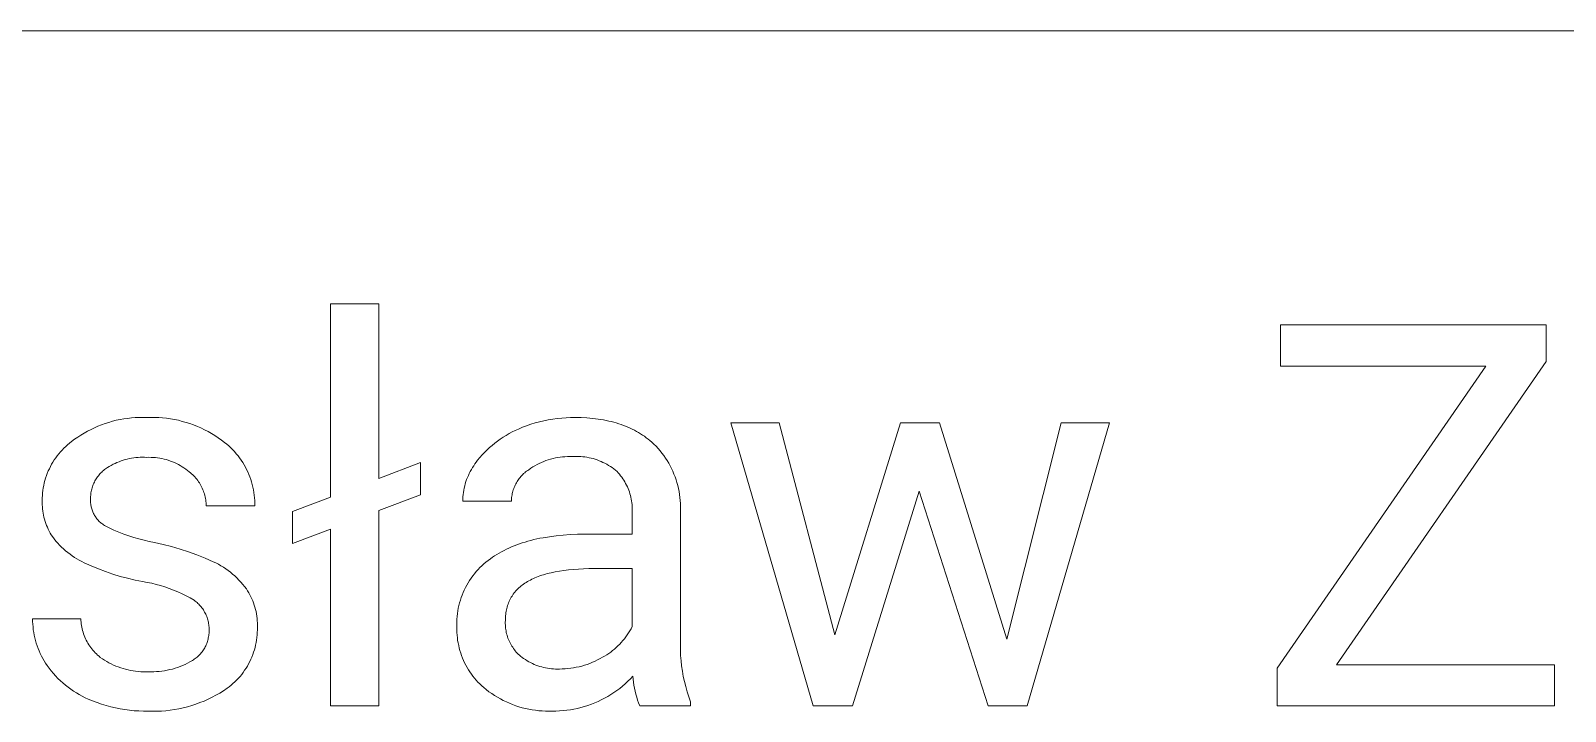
# Model space of a CAD drawing. Header units: millimetres. Extents: x 974 to 5700, y -47 to 3256.
# Drawn here: x 4555 to 4735.4, y 401.8 to 481.8 of the extents above; entities that cross this region are included whole.
import ezdxf

# ---------------------------------------------------------------- set-up
doc = ezdxf.new("R2010")
doc.units = ezdxf.units.MM
doc.header["$MEASUREMENT"] = 0
doc.layers.add('Domyślny', color=7, linetype='Continuous', true_color=0x000000)

msp = doc.modelspace()

# ---------------------------------------------------------------- linework, layer by layer
at = {"layer": 'Domyślny', "color": 18, "lineweight": 15, "true_color": 0x000000}
for p, q in [((5695.7, 481.77), (3913.94, 481.77)), ((4590.22, 426.97), (4590.22, 449.66)), ((4590.22, 449.66), (4595.93, 449.66)), ((4595.93, 449.66), (4595.93, 429.15)), ((4701.93, 442.36), (4701.93, 447.2)), ((4701.93, 447.2), (4733.13, 447.2)), ((4733.13, 447.2), (4733.13, 442.9)), ((4701.54, 406.87), (4726.06, 442.36)), ((4726.06, 442.36), (4701.93, 442.36)), ((4733.13, 442.9), (4708.51, 407.26)), ((4561.68, 434.72), (4562.08, 434.92)), ((4562.08, 434.92), (4562.49, 435.12)), ((4562.49, 435.12), (4562.9, 435.3)), ((4562.9, 435.3), (4563.32, 435.46)), ((4563.32, 435.46), (4563.75, 435.62)), ((4563.75, 435.62), (4564.18, 435.75)), ((4564.18, 435.75), (4564.61, 435.88)), ((4564.61, 435.88), (4565.05, 435.99)), ((4565.05, 435.99), (4565.49, 436.08)), ((4565.49, 436.08), (4565.93, 436.16)), ((4565.93, 436.16), (4566.38, 436.22)), ((4566.38, 436.22), (4566.83, 436.27)), ((4566.83, 436.27), (4567.28, 436.31)), ((4567.28, 436.31), (4567.73, 436.33)), ((4567.73, 436.33), (4568.18, 436.33)), ((4568.18, 436.33), (4568.63, 436.32)), ((4568.63, 436.32), (4569.1, 436.33)), ((4569.1, 436.33), (4569.57, 436.33)), ((4569.57, 436.33), (4570.04, 436.31)), ((4570.04, 436.31), (4570.5, 436.28)), ((4570.5, 436.28), (4570.97, 436.23)), ((4570.97, 436.23), (4571.43, 436.16)), ((4571.43, 436.16), (4571.89, 436.08)), ((4571.89, 436.08), (4572.35, 435.99)), ((4572.35, 435.99), (4572.8, 435.87)), ((4572.8, 435.87), (4573.25, 435.75)), ((4573.25, 435.75), (4573.7, 435.6)), ((4573.7, 435.6), (4574.14, 435.45)), ((4574.14, 435.45), (4574.58, 435.27)), ((4574.58, 435.27), (4575, 435.09)), ((4575, 435.09), (4575.43, 434.89)), ((4575.43, 434.89), (4575.84, 434.67)), ((4611.58, 434.62), (4611.95, 434.8)), ((4611.95, 434.8), (4612.32, 434.96)), ((4612.32, 434.96), (4612.8, 435.17)), ((4612.8, 435.17), (4613.29, 435.36)), ((4613.29, 435.36), (4613.79, 435.53)), ((4613.79, 435.53), (4614.3, 435.68)), ((4614.3, 435.68), (4614.81, 435.82)), ((4614.81, 435.82), (4615.32, 435.94)), ((4615.32, 435.94), (4615.84, 436.05)), ((4615.84, 436.05), (4616.36, 436.14)), ((4616.36, 436.14), (4616.88, 436.21)), ((4616.88, 436.21), (4617.41, 436.26)), ((4617.41, 436.26), (4617.93, 436.3)), ((4617.93, 436.3), (4618.46, 436.32)), ((4618.46, 436.32), (4618.99, 436.32)), ((4618.99, 436.32), (4619.7, 436.31)), ((4619.7, 436.31), (4620.38, 436.27)), ((4620.38, 436.27), (4620.72, 436.25)), ((4620.72, 436.25), (4621.05, 436.21)), ((4621.05, 436.21), (4621.38, 436.18)), ((4621.38, 436.18), (4621.7, 436.13)), ((4621.7, 436.13), (4622.02, 436.09)), ((4622.02, 436.09), (4622.33, 436.03)), ((4622.33, 436.03), (4622.64, 435.97)), ((4622.64, 435.97), (4622.95, 435.91)), ((4622.95, 435.91), (4623.24, 435.84)), ((4623.24, 435.84), (4623.54, 435.76)), ((4623.54, 435.76), (4623.83, 435.68)), ((4623.83, 435.68), (4624.11, 435.59)), ((4624.11, 435.59), (4624.39, 435.5)), ((4624.39, 435.5), (4624.66, 435.4)), ((4624.66, 435.4), (4624.93, 435.29)), ((4624.93, 435.29), (4625.2, 435.18)), ((4625.2, 435.18), (4625.46, 435.07)), ((4625.46, 435.07), (4625.71, 434.95)), ((4625.71, 434.95), (4625.96, 434.82)), ((4625.96, 434.82), (4626.21, 434.69)), ((4646.97, 402.44), (4637.31, 435.7)), ((4637.31, 435.7), (4642.97, 435.7)), ((4642.97, 435.7), (4649.52, 410.8)), ((4649.52, 410.8), (4657.26, 435.7)), ((4657.26, 435.7), (4661.84, 435.7)), ((4661.84, 435.7), (4669.75, 410.28)), ((4669.75, 410.28), (4676.14, 435.7)), ((4681.83, 435.7), (4672.14, 402.44)), ((4676.14, 435.7), (4681.83, 435.7)), ((4559.1, 432.92), (4559.33, 433.11)), ((4559.33, 433.11), (4559.55, 433.3)), ((4559.55, 433.3), (4559.79, 433.49)), ((4559.79, 433.49), (4560.15, 433.76)), ((4560.15, 433.76), (4560.52, 434.02)), ((4560.52, 434.02), (4560.9, 434.26)), ((4560.9, 434.26), (4561.28, 434.5)), ((4561.28, 434.5), (4561.68, 434.72)), ((4575.84, 434.67), (4576.25, 434.44)), ((4576.25, 434.44), (4576.65, 434.2)), ((4576.65, 434.2), (4577.04, 433.94)), ((4577.04, 433.94), (4577.42, 433.67)), ((4577.42, 433.67), (4577.79, 433.39)), ((4577.79, 433.39), (4578.04, 433.19)), ((4578.04, 433.19), (4578.28, 432.98)), ((4578.28, 432.98), (4578.51, 432.77)), ((4608.92, 432.78), (4609.22, 433.04)), ((4609.22, 433.04), (4609.54, 433.3)), ((4609.54, 433.3), (4609.86, 433.55)), ((4609.86, 433.55), (4610.19, 433.78)), ((4610.19, 433.78), (4610.53, 434.01)), ((4610.53, 434.01), (4610.87, 434.22)), ((4610.87, 434.22), (4611.22, 434.43)), ((4611.22, 434.43), (4611.58, 434.62)), ((4626.21, 434.69), (4626.45, 434.55)), ((4626.45, 434.55), (4626.68, 434.41)), ((4626.68, 434.41), (4626.91, 434.26)), ((4626.91, 434.26), (4627.14, 434.11)), ((4627.14, 434.11), (4627.36, 433.95)), ((4627.36, 433.95), (4627.57, 433.78)), ((4627.57, 433.78), (4627.79, 433.61)), ((4627.79, 433.61), (4627.99, 433.44)), ((4627.99, 433.44), (4628.25, 433.19)), ((4628.25, 433.19), (4628.5, 432.94)), ((4557.6, 431.09), (4557.76, 431.34)), ((4557.76, 431.34), (4557.93, 431.58)), ((4557.93, 431.58), (4558.11, 431.82)), ((4558.11, 431.82), (4558.29, 432.05)), ((4558.29, 432.05), (4558.48, 432.28)), ((4558.48, 432.28), (4558.68, 432.5)), ((4558.68, 432.5), (4558.89, 432.71)), ((4558.89, 432.71), (4559.1, 432.92)), ((4565.61, 431.22), (4565.37, 431.13)), ((4565.85, 431.3), (4565.61, 431.22)), ((4566.1, 431.38), (4565.85, 431.3)), ((4566.34, 431.44), (4566.1, 431.38)), ((4566.59, 431.5), (4566.34, 431.44)), ((4566.85, 431.55), (4566.59, 431.5)), ((4567.1, 431.59), (4566.85, 431.55)), ((4567.35, 431.62), (4567.1, 431.59)), ((4567.61, 431.64), (4567.35, 431.62)), ((4567.87, 431.65), (4567.61, 431.64)), ((4568.12, 431.66), (4567.87, 431.65)), ((4568.38, 431.66), (4568.12, 431.66)), ((4568.63, 431.64), (4568.38, 431.66)), ((4568.89, 431.65), (4568.63, 431.64)), ((4569.15, 431.64), (4568.89, 431.65)), ((4569.4, 431.63), (4569.15, 431.64)), ((4569.66, 431.61), (4569.4, 431.63)), ((4569.91, 431.58), (4569.66, 431.61)), ((4570.17, 431.54), (4569.91, 431.58)), ((4570.42, 431.49), (4570.17, 431.54)), ((4570.67, 431.43), (4570.42, 431.49)), ((4570.92, 431.37), (4570.67, 431.43)), ((4571.16, 431.29), (4570.92, 431.37)), ((4571.41, 431.21), (4571.16, 431.29)), ((4571.65, 431.12), (4571.41, 431.21)), ((4578.51, 432.77), (4578.74, 432.54)), ((4578.74, 432.54), (4578.95, 432.31)), ((4578.95, 432.31), (4579.16, 432.07)), ((4579.16, 432.07), (4579.36, 431.83)), ((4579.36, 431.83), (4579.55, 431.57)), ((4579.55, 431.57), (4579.74, 431.31)), ((4579.74, 431.31), (4579.91, 431.05)), ((4607.37, 431.09), (4607.53, 431.3)), ((4607.53, 431.3), (4607.79, 431.61)), ((4607.79, 431.61), (4608.06, 431.92)), ((4608.06, 431.92), (4608.33, 432.21)), ((4608.33, 432.21), (4608.62, 432.5)), ((4608.62, 432.5), (4608.92, 432.78)), ((4615.56, 431.26), (4615.3, 431.16)), ((4615.84, 431.35), (4615.56, 431.26)), ((4616.11, 431.43), (4615.84, 431.35)), ((4616.39, 431.51), (4616.11, 431.43)), ((4616.67, 431.57), (4616.39, 431.51)), ((4616.95, 431.62), (4616.67, 431.57)), ((4617.23, 431.67), (4616.95, 431.62)), ((4617.51, 431.7), (4617.23, 431.67)), ((4617.8, 431.72), (4617.51, 431.7)), ((4618.09, 431.74), (4617.8, 431.72)), ((4618.37, 431.74), (4618.09, 431.74)), ((4618.66, 431.74), (4618.37, 431.74)), ((4618.91, 431.75), (4618.66, 431.74)), ((4619.15, 431.75), (4618.91, 431.75)), ((4619.4, 431.75), (4619.15, 431.75)), ((4619.65, 431.74), (4619.4, 431.75)), ((4619.89, 431.72), (4619.65, 431.74)), ((4620.14, 431.69), (4619.89, 431.72)), ((4620.38, 431.65), (4620.14, 431.69)), ((4620.63, 431.6), (4620.38, 431.65)), ((4620.87, 431.55), (4620.63, 431.6)), ((4621.11, 431.49), (4620.87, 431.55)), ((4621.34, 431.41), (4621.11, 431.49)), ((4621.58, 431.34), (4621.34, 431.41)), ((4621.81, 431.25), (4621.58, 431.34)), ((4622.04, 431.16), (4621.81, 431.25)), ((4628.5, 432.94), (4628.74, 432.68)), ((4628.74, 432.68), (4628.97, 432.41)), ((4628.97, 432.41), (4629.2, 432.13)), ((4629.2, 432.13), (4629.41, 431.85)), ((4629.41, 431.85), (4629.61, 431.56)), ((4629.61, 431.56), (4629.8, 431.26)), ((4629.8, 431.26), (4629.99, 430.96)), ((4556.74, 429.2), (4556.84, 429.49)), ((4556.84, 429.49), (4556.94, 429.76)), ((4556.94, 429.76), (4557.06, 430.04)), ((4557.06, 430.04), (4557.18, 430.31)), ((4557.18, 430.31), (4557.31, 430.57)), ((4557.31, 430.57), (4557.45, 430.83)), ((4557.45, 430.83), (4557.6, 431.09)), ((4562.94, 429.48), (4562.85, 429.36)), ((4563.03, 429.59), (4562.94, 429.48)), ((4563.13, 429.7), (4563.03, 429.59)), ((4563.23, 429.81), (4563.13, 429.7)), ((4563.34, 429.91), (4563.23, 429.81)), ((4563.44, 430.01), (4563.34, 429.91)), ((4563.55, 430.11), (4563.44, 430.01)), ((4563.67, 430.2), (4563.55, 430.11)), ((4563.79, 430.29), (4563.67, 430.2)), ((4564, 430.43), (4563.79, 430.29)), ((4564.22, 430.57), (4564, 430.43)), ((4564.44, 430.7), (4564.22, 430.57)), ((4564.67, 430.82), (4564.44, 430.7)), ((4564.9, 430.93), (4564.67, 430.82)), ((4565.13, 431.04), (4564.9, 430.93)), ((4565.37, 431.13), (4565.13, 431.04)), ((4571.88, 431.02), (4571.65, 431.12)), ((4572.12, 430.91), (4571.88, 431.02)), ((4572.35, 430.8), (4572.12, 430.91)), ((4572.57, 430.67), (4572.35, 430.8)), ((4572.79, 430.54), (4572.57, 430.67)), ((4573.01, 430.4), (4572.79, 430.54)), ((4573.22, 430.26), (4573.01, 430.4)), ((4573.42, 430.1), (4573.22, 430.26)), ((4573.62, 429.94), (4573.42, 430.1)), ((4573.76, 429.83), (4573.62, 429.94)), ((4573.9, 429.72), (4573.76, 429.83)), ((4574.03, 429.6), (4573.9, 429.72)), ((4574.16, 429.47), (4574.03, 429.6)), ((4574.28, 429.34), (4574.16, 429.47)), ((4579.91, 431.05), (4580.07, 430.78)), ((4580.07, 430.78), (4580.23, 430.5)), ((4580.23, 430.5), (4580.37, 430.22)), ((4580.37, 430.22), (4580.51, 429.93)), ((4580.51, 429.93), (4580.64, 429.64)), ((4580.64, 429.64), (4580.75, 429.35)), ((4595.93, 429.15), (4600.8, 431.03)), ((4600.8, 431.03), (4600.8, 427.25)), ((4606.34, 429.28), (4606.44, 429.52)), ((4606.44, 429.52), (4606.55, 429.76)), ((4606.55, 429.76), (4606.67, 429.99)), ((4606.67, 429.99), (4606.79, 430.22)), ((4606.79, 430.22), (4606.93, 430.44)), ((4606.93, 430.44), (4607.07, 430.66)), ((4607.07, 430.66), (4607.21, 430.88)), ((4607.21, 430.88), (4607.37, 431.09)), ((4612.62, 429.4), (4612.52, 429.28)), ((4612.73, 429.51), (4612.62, 429.4)), ((4612.83, 429.62), (4612.73, 429.51)), ((4612.94, 429.73), (4612.83, 429.62)), ((4613.06, 429.83), (4612.94, 429.73)), ((4613.17, 429.93), (4613.06, 429.83)), ((4613.29, 430.02), (4613.17, 429.93)), ((4613.42, 430.11), (4613.29, 430.02)), ((4613.54, 430.19), (4613.42, 430.11)), ((4613.78, 430.36), (4613.54, 430.19)), ((4614.02, 430.51), (4613.78, 430.36)), ((4614.27, 430.66), (4614.02, 430.51)), ((4614.52, 430.8), (4614.27, 430.66)), ((4614.77, 430.93), (4614.52, 430.8)), ((4615.03, 431.04), (4614.77, 430.93)), ((4615.3, 431.16), (4615.03, 431.04)), ((4622.26, 431.05), (4622.04, 431.16)), ((4622.49, 430.94), (4622.26, 431.05)), ((4622.7, 430.83), (4622.49, 430.94)), ((4622.92, 430.7), (4622.7, 430.83)), ((4623.13, 430.57), (4622.92, 430.7)), ((4623.33, 430.43), (4623.13, 430.57)), ((4623.53, 430.29), (4623.33, 430.43)), ((4623.73, 430.13), (4623.53, 430.29)), ((4623.92, 429.97), (4623.73, 430.13)), ((4624.06, 429.81), (4623.92, 429.97)), ((4624.2, 429.65), (4624.06, 429.81)), ((4624.34, 429.48), (4624.2, 429.65)), ((4624.47, 429.31), (4624.34, 429.48)), ((4629.99, 430.96), (4630.16, 430.65)), ((4630.16, 430.65), (4630.32, 430.33)), ((4630.32, 430.33), (4630.47, 430.01)), ((4630.47, 430.01), (4630.61, 429.68)), ((4630.61, 429.68), (4630.74, 429.35)), ((4556.38, 427.46), (4556.42, 427.76)), ((4556.42, 427.76), (4556.46, 428.05)), ((4556.46, 428.05), (4556.52, 428.34)), ((4556.52, 428.34), (4556.58, 428.63)), ((4556.58, 428.63), (4556.66, 428.92)), ((4556.66, 428.92), (4556.74, 429.2)), ((4562.1, 427.63), (4562.07, 427.48)), ((4562.13, 427.77), (4562.1, 427.63)), ((4562.16, 427.91), (4562.13, 427.77)), ((4562.2, 428.05), (4562.16, 427.91)), ((4562.24, 428.19), (4562.2, 428.05)), ((4562.29, 428.33), (4562.24, 428.19)), ((4562.35, 428.47), (4562.29, 428.33)), ((4562.4, 428.6), (4562.35, 428.47)), ((4562.47, 428.74), (4562.4, 428.6)), ((4562.54, 428.87), (4562.47, 428.74)), ((4562.61, 429), (4562.54, 428.87)), ((4562.68, 429.12), (4562.61, 429)), ((4562.77, 429.24), (4562.68, 429.12)), ((4562.85, 429.36), (4562.77, 429.24)), ((4574.4, 429.21), (4574.28, 429.34)), ((4574.51, 429.07), (4574.4, 429.21)), ((4574.62, 428.93), (4574.51, 429.07)), ((4574.72, 428.78), (4574.62, 428.93)), ((4574.82, 428.63), (4574.72, 428.78)), ((4574.91, 428.48), (4574.82, 428.63)), ((4575, 428.33), (4574.91, 428.48)), ((4575.08, 428.17), (4575, 428.33)), ((4575.16, 428.01), (4575.08, 428.17)), ((4575.23, 427.84), (4575.16, 428.01)), ((4575.3, 427.68), (4575.23, 427.84)), ((4575.36, 427.51), (4575.3, 427.68)), ((4580.75, 429.35), (4580.86, 429.05)), ((4580.86, 429.05), (4580.95, 428.75)), ((4580.95, 428.75), (4581.04, 428.44)), ((4581.04, 428.44), (4581.11, 428.13)), ((4581.11, 428.13), (4581.18, 427.82)), ((4581.18, 427.82), (4581.23, 427.51)), ((4605.86, 427.52), (4605.9, 427.78)), ((4605.9, 427.78), (4605.95, 428.03)), ((4605.95, 428.03), (4606.01, 428.29)), ((4606.01, 428.29), (4606.08, 428.54)), ((4606.08, 428.54), (4606.16, 428.79)), ((4606.16, 428.79), (4606.24, 429.04)), ((4606.24, 429.04), (4606.34, 429.28)), ((4611.68, 427.68), (4611.64, 427.53)), ((4611.72, 427.83), (4611.68, 427.68)), ((4611.77, 427.97), (4611.72, 427.83)), ((4611.83, 428.11), (4611.77, 427.97)), ((4611.89, 428.25), (4611.83, 428.11)), ((4611.95, 428.39), (4611.89, 428.25)), ((4612.02, 428.53), (4611.95, 428.39)), ((4612.09, 428.66), (4612.02, 428.53)), ((4612.17, 428.79), (4612.09, 428.66)), ((4612.25, 428.92), (4612.17, 428.79)), ((4612.34, 429.04), (4612.25, 428.92)), ((4612.43, 429.17), (4612.34, 429.04)), ((4612.52, 429.28), (4612.43, 429.17)), ((4624.6, 429.13), (4624.47, 429.31)), ((4624.72, 428.95), (4624.6, 429.13)), ((4624.83, 428.76), (4624.72, 428.95)), ((4624.93, 428.57), (4624.83, 428.76)), ((4625.03, 428.38), (4624.93, 428.57)), ((4625.13, 428.18), (4625.03, 428.38)), ((4625.21, 427.98), (4625.13, 428.18)), ((4625.29, 427.78), (4625.21, 427.98)), ((4625.37, 427.58), (4625.29, 427.78)), ((4625.43, 427.37), (4625.37, 427.58)), ((4630.74, 429.35), (4630.86, 429.01)), ((4630.86, 429.01), (4630.96, 428.68)), ((4630.96, 428.68), (4631.06, 428.33)), ((4631.06, 428.33), (4631.14, 427.99)), ((4631.14, 427.99), (4631.21, 427.64)), ((4631.21, 427.64), (4631.27, 427.29)), ((4659.45, 427.65), (4651.58, 402.44)), ((4667.53, 402.44), (4659.45, 427.65)), ((4556.34, 426.58), (4556.35, 426.87)), ((4556.34, 426.33), (4556.34, 426.58)), ((4556.34, 426.08), (4556.34, 426.33)), ((4556.36, 425.83), (4556.34, 426.08)), ((4556.35, 426.87), (4556.36, 427.17)), ((4556.36, 427.17), (4556.38, 427.46)), ((4556.38, 425.58), (4556.36, 425.83)), ((4562.03, 427.04), (4562.02, 426.9)), ((4562.02, 426.9), (4562.02, 426.75)), ((4562.02, 426.75), (4562.02, 426.63)), ((4562.02, 426.63), (4562.02, 426.51)), ((4562.02, 426.51), (4562.02, 426.39)), ((4562.02, 426.39), (4562.03, 426.27)), ((4562.04, 427.19), (4562.03, 427.04)), ((4562.03, 426.27), (4562.04, 426.16)), ((4562.05, 427.34), (4562.04, 427.19)), ((4562.04, 426.16), (4562.06, 426.04)), ((4562.07, 427.48), (4562.05, 427.34)), ((4562.06, 426.04), (4562.08, 425.92)), ((4562.08, 425.92), (4562.11, 425.81)), ((4562.11, 425.81), (4562.13, 425.69)), ((4575.41, 427.34), (4575.36, 427.51)), ((4575.46, 427.17), (4575.41, 427.34)), ((4575.5, 426.99), (4575.46, 427.17)), ((4575.54, 426.82), (4575.5, 426.99)), ((4575.57, 426.64), (4575.54, 426.82)), ((4575.59, 426.46), (4575.57, 426.64)), ((4575.61, 426.29), (4575.59, 426.46)), ((4575.62, 426.11), (4575.61, 426.29)), ((4575.62, 425.93), (4575.62, 426.11)), ((4581.34, 425.93), (4575.62, 425.93)), ((4581.23, 427.51), (4581.27, 427.2)), ((4581.27, 427.2), (4581.31, 426.88)), ((4581.31, 426.88), (4581.33, 426.56)), ((4581.33, 426.56), (4581.34, 426.25)), ((4581.34, 426.25), (4581.34, 425.93)), ((4585.78, 425.28), (4590.22, 426.97)), ((4600.8, 427.25), (4595.93, 425.38)), ((4605.77, 426.48), (4605.78, 426.74)), ((4611.5, 426.48), (4605.77, 426.48)), ((4605.78, 426.74), (4605.79, 427)), ((4605.79, 427), (4605.82, 427.26)), ((4605.82, 427.26), (4605.86, 427.52)), ((4611.51, 426.78), (4611.5, 426.63)), ((4611.5, 426.63), (4611.5, 426.48)), ((4611.53, 426.94), (4611.51, 426.78)), ((4611.55, 427.09), (4611.53, 426.94)), ((4611.57, 427.24), (4611.55, 427.09)), ((4611.6, 427.39), (4611.57, 427.24)), ((4611.64, 427.53), (4611.6, 427.39)), ((4625.49, 427.16), (4625.43, 427.37)), ((4625.54, 426.95), (4625.49, 427.16)), ((4625.59, 426.73), (4625.54, 426.95)), ((4625.62, 426.52), (4625.59, 426.73)), ((4625.65, 426.31), (4625.62, 426.52)), ((4625.68, 426.09), (4625.65, 426.31)), ((4625.69, 425.87), (4625.68, 426.09)), ((4625.7, 425.66), (4625.69, 425.87)), ((4631.27, 427.29), (4631.31, 426.94)), ((4631.31, 426.94), (4631.35, 426.58)), ((4631.35, 426.58), (4631.37, 426.23)), ((4631.37, 426.23), (4631.38, 425.87)), ((4631.38, 425.87), (4631.38, 425.52)), ((4556.41, 425.33), (4556.38, 425.58)), ((4556.45, 425.09), (4556.41, 425.33)), ((4556.5, 424.84), (4556.45, 425.09)), ((4556.55, 424.6), (4556.5, 424.84)), ((4556.61, 424.36), (4556.55, 424.6)), ((4556.69, 424.12), (4556.61, 424.36)), ((4556.77, 423.88), (4556.69, 424.12)), ((4562.13, 425.69), (4562.17, 425.58)), ((4562.17, 425.58), (4562.2, 425.46)), ((4562.2, 425.46), (4562.24, 425.35)), ((4562.24, 425.35), (4562.29, 425.24)), ((4562.29, 425.24), (4562.34, 425.13)), ((4562.34, 425.13), (4562.39, 425.03)), ((4562.39, 425.03), (4562.44, 424.92)), ((4562.44, 424.92), (4562.5, 424.82)), ((4562.5, 424.82), (4562.56, 424.72)), ((4562.56, 424.72), (4562.63, 424.62)), ((4562.63, 424.62), (4562.7, 424.52)), ((4562.7, 424.52), (4562.77, 424.43)), ((4562.77, 424.43), (4562.85, 424.34)), ((4562.85, 424.34), (4562.93, 424.25)), ((4562.93, 424.25), (4563.01, 424.16)), ((4563.01, 424.16), (4563.09, 424.08)), ((4563.09, 424.08), (4563.18, 424)), ((4563.18, 424), (4563.27, 423.92)), ((4585.78, 421.5), (4585.78, 425.28)), ((4595.93, 425.38), (4595.93, 402.44)), ((4625.69, 425.22), (4625.7, 425.44)), ((4625.69, 422.61), (4625.69, 425.22)), ((4625.7, 425.44), (4625.7, 425.66)), ((4631.38, 425.52), (4631.38, 410.22)), ((4556.85, 423.65), (4556.77, 423.88)), ((4556.95, 423.42), (4556.85, 423.65)), ((4557.05, 423.19), (4556.95, 423.42)), ((4557.16, 422.97), (4557.05, 423.19)), ((4557.28, 422.75), (4557.16, 422.97)), ((4557.41, 422.54), (4557.28, 422.75)), ((4557.54, 422.33), (4557.41, 422.54)), ((4557.74, 422.07), (4557.54, 422.33)), ((4563.27, 423.92), (4563.37, 423.85)), ((4563.37, 423.85), (4563.46, 423.78)), ((4563.46, 423.78), (4563.56, 423.71)), ((4563.56, 423.71), (4563.66, 423.65)), ((4563.66, 423.65), (4564.22, 423.37)), ((4564.22, 423.37), (4564.78, 423.1)), ((4564.78, 423.1), (4565.35, 422.85)), ((4565.35, 422.85), (4565.93, 422.63)), ((4565.93, 422.63), (4566.52, 422.42)), ((4566.52, 422.42), (4567.11, 422.23)), ((4567.11, 422.23), (4567.71, 422.05)), ((4590.22, 423.19), (4585.78, 421.5)), ((4590.22, 402.44), (4590.22, 423.19)), ((4614.86, 422.13), (4615.23, 422.2)), ((4615.23, 422.2), (4615.99, 422.32)), ((4615.99, 422.32), (4616.77, 422.43)), ((4616.77, 422.43), (4617.58, 422.51)), ((4617.58, 422.51), (4618.41, 422.56)), ((4618.41, 422.56), (4619.27, 422.6)), ((4619.27, 422.6), (4620.15, 422.61)), ((4620.15, 422.61), (4625.69, 422.61)), ((4557.94, 421.81), (4557.74, 422.07)), ((4558.16, 421.57), (4557.94, 421.81)), ((4558.38, 421.33), (4558.16, 421.57)), ((4558.61, 421.1), (4558.38, 421.33)), ((4558.85, 420.88), (4558.61, 421.1)), ((4559.09, 420.66), (4558.85, 420.88)), ((4559.35, 420.45), (4559.09, 420.66)), ((4559.61, 420.26), (4559.35, 420.45)), ((4567.71, 422.05), (4568.31, 421.9)), ((4568.31, 421.9), (4568.92, 421.76)), ((4568.92, 421.76), (4569.53, 421.65)), ((4569.53, 421.65), (4570.55, 421.42)), ((4570.55, 421.42), (4571.56, 421.17)), ((4571.56, 421.17), (4572.56, 420.87)), ((4572.56, 420.87), (4573.55, 420.55)), ((4573.55, 420.55), (4574.52, 420.19)), ((4609.8, 420.24), (4610.07, 420.4)), ((4610.07, 420.4), (4610.34, 420.55)), ((4610.34, 420.55), (4610.63, 420.7)), ((4610.63, 420.7), (4610.91, 420.84)), ((4610.91, 420.84), (4611.21, 420.98)), ((4611.21, 420.98), (4611.51, 421.11)), ((4611.51, 421.11), (4611.82, 421.24)), ((4611.82, 421.24), (4612.13, 421.36)), ((4612.13, 421.36), (4612.45, 421.48)), ((4612.45, 421.48), (4612.78, 421.59)), ((4612.78, 421.59), (4613.11, 421.69)), ((4613.11, 421.69), (4613.45, 421.79)), ((4613.45, 421.79), (4613.79, 421.88)), ((4613.79, 421.88), (4614.14, 421.97)), ((4614.14, 421.97), (4614.5, 422.05)), ((4614.5, 422.05), (4614.86, 422.13)), ((4559.87, 420.07), (4559.61, 420.26)), ((4560.14, 419.89), (4559.87, 420.07)), ((4560.42, 419.71), (4560.14, 419.89)), ((4560.7, 419.55), (4560.42, 419.71)), ((4560.99, 419.4), (4560.7, 419.55)), ((4561.28, 419.26), (4560.99, 419.4)), ((4562.11, 418.89), (4561.28, 419.26)), ((4562.94, 418.54), (4562.11, 418.89)), ((4574.52, 420.19), (4575.49, 419.8)), ((4575.49, 419.8), (4576.44, 419.38)), ((4576.44, 419.38), (4576.75, 419.24)), ((4576.75, 419.24), (4577.05, 419.08)), ((4577.05, 419.08), (4577.35, 418.91)), ((4577.35, 418.91), (4577.64, 418.74)), ((4577.64, 418.74), (4577.92, 418.55)), ((4577.92, 418.55), (4578.2, 418.35)), ((4607.58, 418.45), (4607.8, 418.68)), ((4607.8, 418.68), (4608.03, 418.91)), ((4608.03, 418.91), (4608.27, 419.13)), ((4608.27, 419.13), (4608.51, 419.34)), ((4608.51, 419.34), (4608.77, 419.54)), ((4608.77, 419.54), (4609.03, 419.73)), ((4609.03, 419.73), (4609.28, 419.9)), ((4609.28, 419.9), (4609.53, 420.07)), ((4609.53, 420.07), (4609.8, 420.24)), ((4619.97, 418.55), (4619.37, 418.52)), ((4620.59, 418.57), (4619.97, 418.55)), ((4621.24, 418.58), (4620.59, 418.57)), ((4625.69, 418.58), (4621.24, 418.58)), ((4625.69, 411.75), (4625.69, 418.58)), ((4563.79, 418.22), (4562.94, 418.54)), ((4564.64, 417.93), (4563.79, 418.22)), ((4565.51, 417.66), (4564.64, 417.93)), ((4566.38, 417.43), (4565.51, 417.66)), ((4567.26, 417.22), (4566.38, 417.43)), ((4568.15, 417.04), (4567.26, 417.22)), ((4568.68, 416.95), (4568.15, 417.04)), ((4569.21, 416.84), (4568.68, 416.95)), ((4569.73, 416.71), (4569.21, 416.84)), ((4578.2, 418.35), (4578.47, 418.14)), ((4578.47, 418.14), (4578.73, 417.93)), ((4578.73, 417.93), (4578.99, 417.71)), ((4578.99, 417.71), (4579.23, 417.47)), ((4579.23, 417.47), (4579.47, 417.23)), ((4579.47, 417.23), (4579.7, 416.98)), ((4579.7, 416.98), (4579.93, 416.72)), ((4606.26, 416.63), (4606.42, 416.91)), ((4606.42, 416.91), (4606.59, 417.18)), ((4606.59, 417.18), (4606.77, 417.45)), ((4606.77, 417.45), (4606.96, 417.71)), ((4606.96, 417.71), (4607.15, 417.96)), ((4607.15, 417.96), (4607.36, 418.21)), ((4607.36, 418.21), (4607.58, 418.45)), ((4612.93, 416.75), (4612.78, 416.64)), ((4613.08, 416.85), (4612.93, 416.75)), ((4613.23, 416.95), (4613.08, 416.85)), ((4613.39, 417.05), (4613.23, 416.95)), ((4613.56, 417.14), (4613.39, 417.05)), ((4613.73, 417.23), (4613.56, 417.14)), ((4613.91, 417.32), (4613.73, 417.23)), ((4614.09, 417.4), (4613.91, 417.32)), ((4614.27, 417.49), (4614.09, 417.4)), ((4614.46, 417.57), (4614.27, 417.49)), ((4614.66, 417.64), (4614.46, 417.57)), ((4614.86, 417.72), (4614.66, 417.64)), ((4615.07, 417.79), (4614.86, 417.72)), ((4615.28, 417.85), (4615.07, 417.79)), ((4615.5, 417.92), (4615.28, 417.85)), ((4615.72, 417.98), (4615.5, 417.92)), ((4615.95, 418.04), (4615.72, 417.98)), ((4616.18, 418.09), (4615.95, 418.04)), ((4616.66, 418.19), (4616.18, 418.09)), ((4617.16, 418.28), (4616.66, 418.19)), ((4617.68, 418.36), (4617.16, 418.28)), ((4618.22, 418.43), (4617.68, 418.36)), ((4618.78, 418.48), (4618.22, 418.43)), ((4619.37, 418.52), (4618.78, 418.48)), ((4570.26, 416.57), (4569.73, 416.71)), ((4570.77, 416.41), (4570.26, 416.57)), ((4571.28, 416.24), (4570.77, 416.41)), ((4571.79, 416.05), (4571.28, 416.24)), ((4572.29, 415.84), (4571.79, 416.05)), ((4572.78, 415.62), (4572.29, 415.84)), ((4573.26, 415.38), (4572.78, 415.62)), ((4573.74, 415.12), (4573.26, 415.38)), ((4574.21, 414.85), (4573.74, 415.12)), ((4579.93, 416.72), (4580.14, 416.46)), ((4580.14, 416.46), (4580.34, 416.19)), ((4580.34, 416.19), (4580.49, 415.96)), ((4580.49, 415.96), (4580.63, 415.74)), ((4580.63, 415.74), (4580.75, 415.5)), ((4580.75, 415.5), (4580.87, 415.26)), ((4580.87, 415.26), (4580.99, 415.02)), ((4580.99, 415.02), (4581.09, 414.78)), ((4605.5, 414.85), (4605.6, 415.16)), ((4605.6, 415.16), (4605.71, 415.46)), ((4605.71, 415.46), (4605.83, 415.76)), ((4605.83, 415.76), (4605.96, 416.05)), ((4605.96, 416.05), (4606.11, 416.34)), ((4606.11, 416.34), (4606.26, 416.63)), ((4611.36, 414.99), (4611.32, 414.91)), ((4611.4, 415.06), (4611.36, 414.99)), ((4611.44, 415.13), (4611.4, 415.06)), ((4611.48, 415.2), (4611.44, 415.13)), ((4611.52, 415.27), (4611.48, 415.2)), ((4611.57, 415.34), (4611.52, 415.27)), ((4611.61, 415.41), (4611.57, 415.34)), ((4611.66, 415.48), (4611.61, 415.41)), ((4611.71, 415.55), (4611.66, 415.48)), ((4611.75, 415.62), (4611.71, 415.55)), ((4611.8, 415.68), (4611.75, 415.62)), ((4611.86, 415.75), (4611.8, 415.68)), ((4611.91, 415.81), (4611.86, 415.75)), ((4612.02, 415.94), (4611.91, 415.81)), ((4612.13, 416.06), (4612.02, 415.94)), ((4612.25, 416.18), (4612.13, 416.06)), ((4612.38, 416.3), (4612.25, 416.18)), ((4612.51, 416.42), (4612.38, 416.3)), ((4612.64, 416.53), (4612.51, 416.42)), ((4612.78, 416.64), (4612.64, 416.53)), ((4574.32, 414.76), (4574.21, 414.85)), ((4574.43, 414.67), (4574.32, 414.76)), ((4574.54, 414.58), (4574.43, 414.67)), ((4574.65, 414.48), (4574.54, 414.58)), ((4574.75, 414.38), (4574.65, 414.48)), ((4574.85, 414.28), (4574.75, 414.38)), ((4574.94, 414.17), (4574.85, 414.28)), ((4575.04, 414.06), (4574.94, 414.17)), ((4575.12, 413.95), (4575.04, 414.06)), ((4575.21, 413.83), (4575.12, 413.95)), ((4575.29, 413.71), (4575.21, 413.83)), ((4575.36, 413.59), (4575.29, 413.71)), ((4575.43, 413.47), (4575.36, 413.59)), ((4575.5, 413.34), (4575.43, 413.47)), ((4575.56, 413.21), (4575.5, 413.34)), ((4575.62, 413.08), (4575.56, 413.21)), ((4581.09, 414.78), (4581.18, 414.53)), ((4581.18, 414.53), (4581.27, 414.28)), ((4581.27, 414.28), (4581.35, 414.02)), ((4581.35, 414.02), (4581.42, 413.77)), ((4581.42, 413.77), (4581.48, 413.51)), ((4581.48, 413.51), (4581.53, 413.24)), ((4581.53, 413.24), (4581.57, 412.98)), ((4605.12, 412.96), (4605.16, 413.28)), ((4605.16, 413.28), (4605.21, 413.6)), ((4605.21, 413.6), (4605.26, 413.91)), ((4605.26, 413.91), (4605.33, 414.23)), ((4605.33, 414.23), (4605.41, 414.54)), ((4605.41, 414.54), (4605.5, 414.85)), ((4610.83, 413.2), (4610.81, 413.02)), ((4610.85, 413.37), (4610.83, 413.2)), ((4610.88, 413.55), (4610.85, 413.37)), ((4610.91, 413.72), (4610.88, 413.55)), ((4610.95, 413.89), (4610.91, 413.72)), ((4610.99, 414.05), (4610.95, 413.89)), ((4611.04, 414.22), (4610.99, 414.05)), ((4611.1, 414.38), (4611.04, 414.22)), ((4611.15, 414.53), (4611.1, 414.38)), ((4611.19, 414.61), (4611.15, 414.53)), ((4611.22, 414.69), (4611.19, 414.61)), ((4611.25, 414.76), (4611.22, 414.69)), ((4611.29, 414.84), (4611.25, 414.76)), ((4611.32, 414.91), (4611.29, 414.84)), ((4555.21, 412.35), (4555.21, 412.68)), ((4555.21, 412.68), (4560.89, 412.68)), ((4555.23, 412.03), (4555.21, 412.35)), ((4555.26, 411.71), (4555.23, 412.03)), ((4555.29, 411.38), (4555.26, 411.71)), ((4555.34, 411.06), (4555.29, 411.38)), ((4560.89, 412.68), (4560.9, 412.48)), ((4560.9, 412.48), (4560.91, 412.27)), ((4560.91, 412.27), (4560.93, 412.07)), ((4560.93, 412.07), (4560.96, 411.87)), ((4560.96, 411.87), (4561, 411.67)), ((4561, 411.67), (4561.04, 411.48)), ((4561.04, 411.48), (4561.09, 411.28)), ((4575.68, 412.95), (4575.62, 413.08)), ((4575.73, 412.81), (4575.68, 412.95)), ((4575.77, 412.68), (4575.73, 412.81)), ((4575.81, 412.54), (4575.77, 412.68)), ((4575.85, 412.4), (4575.81, 412.54)), ((4575.88, 412.26), (4575.85, 412.4)), ((4575.9, 412.12), (4575.88, 412.26)), ((4575.92, 411.98), (4575.9, 412.12)), ((4575.94, 411.83), (4575.92, 411.98)), ((4575.95, 411.69), (4575.94, 411.83)), ((4575.96, 411.55), (4575.95, 411.69)), ((4575.95, 411.26), (4575.96, 411.4)), ((4575.96, 411.4), (4575.96, 411.55)), ((4581.57, 412.98), (4581.6, 412.72)), ((4581.6, 412.72), (4581.62, 412.45)), ((4581.62, 412.45), (4581.64, 412.19)), ((4581.64, 411.36), (4581.63, 411.06)), ((4581.64, 412.19), (4581.64, 411.92)), ((4581.64, 411.92), (4581.64, 411.65)), ((4581.64, 411.65), (4581.64, 411.36)), ((4605.08, 412.31), (4605.1, 412.64)), ((4605.08, 411.99), (4605.08, 412.31)), ((4605.09, 411.67), (4605.08, 411.99)), ((4605.09, 411.36), (4605.09, 411.67)), ((4605.1, 411.05), (4605.09, 411.36)), ((4605.1, 412.64), (4605.12, 412.96)), ((4610.79, 412.46), (4610.78, 412.28)), ((4610.78, 412.28), (4610.78, 412.11)), ((4610.78, 412.11), (4610.79, 411.93)), ((4610.8, 412.83), (4610.79, 412.65)), ((4610.79, 412.65), (4610.79, 412.46)), ((4610.79, 411.93), (4610.8, 411.76)), ((4610.81, 413.02), (4610.8, 412.83)), ((4610.8, 411.76), (4610.81, 411.59)), ((4610.81, 411.59), (4610.84, 411.41)), ((4610.84, 411.41), (4610.87, 411.24)), ((4625.42, 411.25), (4625.56, 411.5)), ((4625.56, 411.5), (4625.69, 411.75)), ((4555.4, 410.74), (4555.34, 411.06)), ((4555.47, 410.43), (4555.4, 410.74)), ((4555.55, 410.11), (4555.47, 410.43)), ((4555.65, 409.8), (4555.55, 410.11)), ((4555.75, 409.49), (4555.65, 409.8)), ((4561.09, 411.28), (4561.14, 411.09)), ((4561.14, 411.09), (4561.2, 410.89)), ((4561.2, 410.89), (4561.27, 410.71)), ((4561.27, 410.71), (4561.35, 410.52)), ((4561.35, 410.52), (4561.43, 410.33)), ((4561.43, 410.33), (4561.52, 410.15)), ((4561.52, 410.15), (4561.61, 409.97)), ((4561.61, 409.97), (4561.71, 409.8)), ((4561.71, 409.8), (4561.81, 409.63)), ((4561.81, 409.63), (4561.93, 409.46)), ((4575.57, 409.5), (4575.62, 409.63)), ((4575.62, 409.63), (4575.68, 409.76)), ((4575.68, 409.76), (4575.73, 409.89)), ((4575.73, 409.89), (4575.77, 410.02)), ((4575.77, 410.02), (4575.81, 410.15)), ((4575.81, 410.15), (4575.84, 410.29)), ((4575.84, 410.29), (4575.87, 410.43)), ((4575.87, 410.43), (4575.9, 410.56)), ((4575.9, 410.56), (4575.92, 410.7)), ((4575.92, 410.7), (4575.94, 410.84)), ((4575.94, 410.84), (4575.95, 410.98)), ((4575.95, 411.12), (4575.95, 411.26)), ((4575.95, 410.98), (4575.95, 411.12)), ((4581.43, 409.59), (4581.36, 409.31)), ((4581.49, 409.88), (4581.43, 409.59)), ((4581.54, 410.18), (4581.49, 409.88)), ((4581.58, 410.47), (4581.54, 410.18)), ((4581.61, 410.77), (4581.58, 410.47)), ((4581.63, 411.06), (4581.61, 410.77)), ((4605.12, 410.75), (4605.1, 411.05)), ((4605.15, 410.44), (4605.12, 410.75)), ((4605.18, 410.14), (4605.15, 410.44)), ((4605.23, 409.83), (4605.18, 410.14)), ((4605.3, 409.53), (4605.23, 409.83)), ((4605.37, 409.23), (4605.3, 409.53)), ((4610.87, 411.24), (4610.9, 411.07)), ((4610.9, 411.07), (4610.94, 410.9)), ((4610.94, 410.9), (4610.99, 410.74)), ((4610.99, 410.74), (4611.04, 410.57)), ((4611.04, 410.57), (4611.09, 410.41)), ((4611.09, 410.41), (4611.16, 410.24)), ((4611.16, 410.24), (4611.23, 410.08)), ((4611.23, 410.08), (4611.3, 409.93)), ((4611.3, 409.93), (4611.38, 409.77)), ((4611.38, 409.77), (4611.46, 409.62)), ((4611.46, 409.62), (4611.55, 409.47)), ((4624.03, 409.49), (4624.23, 409.69)), ((4624.23, 409.69), (4624.42, 409.89)), ((4624.42, 409.89), (4624.61, 410.11)), ((4624.61, 410.11), (4624.79, 410.32)), ((4624.79, 410.32), (4624.96, 410.55)), ((4624.96, 410.55), (4625.12, 410.78)), ((4625.12, 410.78), (4625.28, 411.01)), ((4625.28, 411.01), (4625.42, 411.25)), ((4631.38, 410.22), (4631.36, 409.6)), ((4631.36, 409.6), (4631.37, 408.98)), ((4555.86, 409.19), (4555.75, 409.49)), ((4555.98, 408.89), (4555.86, 409.19)), ((4556.11, 408.59), (4555.98, 408.89)), ((4556.26, 408.3), (4556.11, 408.59)), ((4556.41, 408.01), (4556.26, 408.3)), ((4556.57, 407.73), (4556.41, 408.01)), ((4556.74, 407.45), (4556.57, 407.73)), ((4561.93, 409.46), (4562.04, 409.29)), ((4562.04, 409.29), (4562.17, 409.13)), ((4562.17, 409.13), (4562.3, 408.98)), ((4562.3, 408.98), (4562.43, 408.83)), ((4562.43, 408.83), (4562.57, 408.68)), ((4562.57, 408.68), (4562.71, 408.54)), ((4562.71, 408.54), (4562.86, 408.4)), ((4562.86, 408.4), (4563.02, 408.27)), ((4563.02, 408.27), (4563.17, 408.14)), ((4563.17, 408.14), (4563.42, 407.97)), ((4563.42, 407.97), (4563.67, 407.81)), ((4563.67, 407.81), (4563.93, 407.65)), ((4573.71, 407.61), (4573.99, 407.77)), ((4573.99, 407.77), (4574.11, 407.84)), ((4574.11, 407.84), (4574.22, 407.92)), ((4574.22, 407.92), (4574.34, 408)), ((4574.34, 408), (4574.45, 408.08)), ((4574.45, 408.08), (4574.55, 408.17)), ((4574.55, 408.17), (4574.66, 408.27)), ((4574.66, 408.27), (4574.76, 408.36)), ((4574.76, 408.36), (4574.86, 408.46)), ((4574.86, 408.46), (4574.95, 408.57)), ((4574.95, 408.57), (4575.04, 408.67)), ((4575.04, 408.67), (4575.13, 408.78)), ((4575.13, 408.78), (4575.21, 408.9)), ((4575.21, 408.9), (4575.29, 409.01)), ((4575.29, 409.01), (4575.37, 409.13)), ((4575.37, 409.13), (4575.44, 409.25)), ((4575.44, 409.25), (4575.5, 409.37)), ((4575.5, 409.37), (4575.57, 409.5)), ((4580.87, 407.91), (4580.74, 407.64)), ((4580.99, 408.18), (4580.87, 407.91)), ((4581.1, 408.46), (4580.99, 408.18)), ((4581.19, 408.74), (4581.1, 408.46)), ((4581.28, 409.02), (4581.19, 408.74)), ((4581.36, 409.31), (4581.28, 409.02)), ((4605.45, 408.93), (4605.37, 409.23)), ((4605.54, 408.64), (4605.45, 408.93)), ((4605.64, 408.35), (4605.54, 408.64)), ((4605.75, 408.06), (4605.64, 408.35)), ((4605.87, 407.78), (4605.75, 408.06)), ((4606, 407.5), (4605.87, 407.78)), ((4611.55, 409.47), (4611.65, 409.32)), ((4611.65, 409.32), (4611.75, 409.18)), ((4611.75, 409.18), (4611.85, 409.04)), ((4611.85, 409.04), (4611.96, 408.9)), ((4611.96, 408.9), (4612.07, 408.77)), ((4612.07, 408.77), (4612.19, 408.64)), ((4612.19, 408.64), (4612.31, 408.52)), ((4612.31, 408.52), (4612.44, 408.4)), ((4612.44, 408.4), (4612.57, 408.28)), ((4612.57, 408.28), (4612.75, 408.14)), ((4612.75, 408.14), (4612.94, 408)), ((4612.94, 408), (4613.14, 407.87)), ((4613.14, 407.87), (4613.34, 407.75)), ((4613.34, 407.75), (4613.54, 407.63)), ((4621.33, 407.69), (4621.63, 407.84)), ((4621.63, 407.84), (4621.93, 407.99)), ((4621.93, 407.99), (4622.22, 408.16)), ((4622.22, 408.16), (4622.46, 408.3)), ((4622.46, 408.3), (4622.7, 408.44)), ((4622.7, 408.44), (4622.94, 408.6)), ((4622.94, 408.6), (4623.17, 408.76)), ((4623.17, 408.76), (4623.39, 408.93)), ((4623.39, 408.93), (4623.61, 409.11)), ((4623.61, 409.11), (4623.82, 409.3)), ((4623.82, 409.3), (4624.03, 409.49)), ((4631.37, 408.98), (4631.39, 408.36)), ((4631.39, 408.36), (4631.44, 407.75)), ((4631.44, 407.75), (4631.51, 407.13)), ((4556.92, 407.18), (4556.74, 407.45)), ((4557.16, 406.87), (4556.92, 407.18)), ((4557.4, 406.55), (4557.16, 406.87)), ((4557.65, 406.25), (4557.4, 406.55)), ((4557.92, 405.96), (4557.65, 406.25)), ((4558.19, 405.67), (4557.92, 405.96)), ((4563.93, 407.65), (4564.19, 407.51)), ((4564.19, 407.51), (4564.46, 407.37)), ((4564.46, 407.37), (4564.73, 407.24)), ((4564.73, 407.24), (4565, 407.12)), ((4565, 407.12), (4565.28, 407.01)), ((4565.28, 407.01), (4565.57, 406.91)), ((4565.57, 406.91), (4565.85, 406.82)), ((4565.85, 406.82), (4566.14, 406.74)), ((4566.14, 406.74), (4566.44, 406.67)), ((4566.44, 406.67), (4566.73, 406.61)), ((4566.73, 406.61), (4567.03, 406.56)), ((4567.03, 406.56), (4567.32, 406.51)), ((4567.32, 406.51), (4567.62, 406.48)), ((4567.62, 406.48), (4567.92, 406.46)), ((4567.92, 406.46), (4568.22, 406.45)), ((4568.22, 406.45), (4568.52, 406.45)), ((4568.52, 406.45), (4568.82, 406.46)), ((4568.82, 406.46), (4569.14, 406.45)), ((4569.14, 406.45), (4569.46, 406.45)), ((4569.46, 406.45), (4569.78, 406.47)), ((4569.78, 406.47), (4570.09, 406.49)), ((4570.09, 406.49), (4570.41, 406.53)), ((4570.41, 406.53), (4570.72, 406.57)), ((4570.72, 406.57), (4571.04, 406.63)), ((4571.04, 406.63), (4571.35, 406.7)), ((4571.35, 406.7), (4571.65, 406.77)), ((4571.65, 406.77), (4571.96, 406.86)), ((4571.96, 406.86), (4572.26, 406.96)), ((4572.26, 406.96), (4572.56, 407.07)), ((4572.56, 407.07), (4572.85, 407.19)), ((4572.85, 407.19), (4573.14, 407.32)), ((4573.14, 407.32), (4573.43, 407.46)), ((4573.43, 407.46), (4573.71, 407.61)), ((4579.79, 406.14), (4579.6, 405.91)), ((4579.97, 406.38), (4579.79, 406.14)), ((4580.14, 406.62), (4579.97, 406.38)), ((4580.3, 406.87), (4580.14, 406.62)), ((4580.46, 407.12), (4580.3, 406.87)), ((4580.6, 407.38), (4580.46, 407.12)), ((4580.74, 407.64), (4580.6, 407.38)), ((4606.14, 407.23), (4606, 407.5)), ((4606.29, 406.96), (4606.14, 407.23)), ((4606.44, 406.69), (4606.29, 406.96)), ((4606.61, 406.44), (4606.44, 406.69)), ((4606.79, 406.18), (4606.61, 406.44)), ((4606.97, 405.94), (4606.79, 406.18)), ((4607.16, 405.7), (4606.97, 405.94)), ((4613.54, 407.63), (4613.75, 407.52)), ((4613.75, 407.52), (4613.96, 407.41)), ((4613.96, 407.41), (4614.17, 407.32)), ((4614.17, 407.32), (4614.39, 407.23)), ((4614.39, 407.23), (4614.61, 407.15)), ((4614.61, 407.15), (4614.83, 407.07)), ((4614.83, 407.07), (4615.06, 407.01)), ((4615.06, 407.01), (4615.28, 406.95)), ((4615.28, 406.95), (4615.51, 406.9)), ((4615.51, 406.9), (4615.74, 406.86)), ((4615.74, 406.86), (4615.98, 406.82)), ((4615.98, 406.82), (4616.21, 406.8)), ((4616.21, 406.8), (4616.44, 406.78)), ((4616.44, 406.78), (4616.68, 406.77)), ((4616.68, 406.77), (4616.91, 406.77)), ((4616.91, 406.77), (4617.15, 406.77)), ((4617.15, 406.77), (4617.48, 406.78)), ((4617.48, 406.78), (4617.81, 406.79)), ((4617.81, 406.79), (4618.14, 406.82)), ((4618.14, 406.82), (4618.47, 406.86)), ((4618.47, 406.86), (4618.8, 406.91)), ((4618.8, 406.91), (4619.13, 406.97)), ((4619.13, 406.97), (4619.45, 407.04)), ((4619.45, 407.04), (4619.77, 407.12)), ((4619.77, 407.12), (4620.09, 407.22)), ((4620.09, 407.22), (4620.41, 407.32)), ((4620.41, 407.32), (4620.72, 407.43)), ((4620.72, 407.43), (4621.03, 407.56)), ((4621.03, 407.56), (4621.33, 407.69)), ((4625.79, 405.94), (4625.5, 405.63)), ((4625.82, 405.58), (4625.79, 405.94)), ((4631.51, 407.13), (4631.6, 406.52)), ((4631.6, 406.52), (4631.71, 405.91)), ((4701.54, 402.43), (4701.54, 406.87)), ((4708.51, 407.26), (4734.12, 407.26)), ((4734.12, 407.26), (4734.12, 402.43)), ((4558.48, 405.4), (4558.19, 405.67)), ((4558.77, 405.13), (4558.48, 405.4)), ((4559.07, 404.88), (4558.77, 405.13)), ((4559.38, 404.63), (4559.07, 404.88)), ((4559.7, 404.4), (4559.38, 404.63)), ((4560.02, 404.18), (4559.7, 404.4)), ((4560.36, 403.96), (4560.02, 404.18)), ((4577.65, 404.22), (4577.21, 403.95)), ((4578.08, 404.51), (4577.65, 404.22)), ((4578.32, 404.69), (4578.08, 404.51)), ((4578.55, 404.87), (4578.32, 404.69)), ((4578.77, 405.07), (4578.55, 404.87)), ((4578.99, 405.27), (4578.77, 405.07)), ((4579.2, 405.47), (4578.99, 405.27)), ((4579.4, 405.69), (4579.2, 405.47)), ((4579.6, 405.91), (4579.4, 405.69)), ((4607.36, 405.46), (4607.16, 405.7)), ((4607.57, 405.24), (4607.36, 405.46)), ((4607.79, 405.02), (4607.57, 405.24)), ((4608.01, 404.81), (4607.79, 405.02)), ((4608.24, 404.6), (4608.01, 404.81)), ((4608.55, 404.35), (4608.24, 404.6)), ((4608.86, 404.11), (4608.55, 404.35)), ((4623.89, 404.24), (4623.54, 404)), ((4624.23, 404.5), (4623.89, 404.24)), ((4624.56, 404.77), (4624.23, 404.5)), ((4624.88, 405.04), (4624.56, 404.77)), ((4625.19, 405.33), (4624.88, 405.04)), ((4625.5, 405.63), (4625.19, 405.33)), ((4625.86, 405.22), (4625.82, 405.58)), ((4625.91, 404.87), (4625.86, 405.22)), ((4625.98, 404.51), (4625.91, 404.87)), ((4626.05, 404.16), (4625.98, 404.51)), ((4626.14, 403.81), (4626.05, 404.16)), ((4631.71, 405.91), (4631.84, 405.3)), ((4631.84, 405.3), (4631.99, 404.7)), ((4631.99, 404.7), (4632.16, 404.11)), ((4560.7, 403.76), (4560.36, 403.96)), ((4561.04, 403.58), (4560.7, 403.76)), ((4561.4, 403.4), (4561.04, 403.58)), ((4561.76, 403.23), (4561.4, 403.4)), ((4562.27, 403.02), (4561.76, 403.23)), ((4562.79, 402.82), (4562.27, 403.02)), ((4563.32, 402.64), (4562.79, 402.82)), ((4563.86, 402.48), (4563.32, 402.64)), ((4564.4, 402.33), (4563.86, 402.48)), ((4564.94, 402.2), (4564.4, 402.33)), ((4573.42, 402.34), (4572.92, 402.21)), ((4573.92, 402.48), (4573.42, 402.34)), ((4574.41, 402.64), (4573.92, 402.48)), ((4574.89, 402.82), (4574.41, 402.64)), ((4575.37, 403.01), (4574.89, 402.82)), ((4575.84, 403.22), (4575.37, 403.01)), ((4576.31, 403.45), (4575.84, 403.22)), ((4576.76, 403.69), (4576.31, 403.45)), ((4577.21, 403.95), (4576.76, 403.69)), ((4595.93, 402.44), (4590.22, 402.44)), ((4609.19, 403.88), (4608.86, 404.11)), ((4609.52, 403.66), (4609.19, 403.88)), ((4609.86, 403.45), (4609.52, 403.66)), ((4610.2, 403.26), (4609.86, 403.45)), ((4610.55, 403.07), (4610.2, 403.26)), ((4610.91, 402.9), (4610.55, 403.07)), ((4611.27, 402.74), (4610.91, 402.9)), ((4611.64, 402.59), (4611.27, 402.74)), ((4612.02, 402.46), (4611.64, 402.59)), ((4612.39, 402.34), (4612.02, 402.46)), ((4612.78, 402.23), (4612.39, 402.34)), ((4620.09, 402.37), (4619.68, 402.25)), ((4620.5, 402.49), (4620.09, 402.37)), ((4620.9, 402.64), (4620.5, 402.49)), ((4621.29, 402.79), (4620.9, 402.64)), ((4621.68, 402.96), (4621.29, 402.79)), ((4622.07, 403.14), (4621.68, 402.96)), ((4622.45, 403.34), (4622.07, 403.14)), ((4622.82, 403.55), (4622.45, 403.34)), ((4623.18, 403.77), (4622.82, 403.55)), ((4623.54, 404), (4623.18, 403.77)), ((4626.23, 403.46), (4626.14, 403.81)), ((4626.34, 403.12), (4626.23, 403.46)), ((4626.46, 402.78), (4626.34, 403.12)), ((4626.59, 402.45), (4626.46, 402.78)), ((4632.56, 402.45), (4626.59, 402.45)), ((4632.16, 404.11), (4632.35, 403.52)), ((4632.35, 403.52), (4632.56, 402.93)), ((4632.56, 402.93), (4632.56, 402.45)), ((4651.58, 402.44), (4646.97, 402.44)), ((4672.14, 402.44), (4667.53, 402.44)), ((4734.12, 402.43), (4701.54, 402.43)), ((4565.49, 402.09), (4564.94, 402.2)), ((4566.04, 402), (4565.49, 402.09)), ((4566.59, 401.93), (4566.04, 402)), ((4567.15, 401.87), (4566.59, 401.93)), ((4567.71, 401.84), (4567.15, 401.87)), ((4568.26, 401.82), (4567.71, 401.84)), ((4568.82, 401.82), (4568.26, 401.82)), ((4569.34, 401.8), (4568.82, 401.82)), ((4569.86, 401.81), (4569.34, 401.8)), ((4570.37, 401.83), (4569.86, 401.81)), ((4570.89, 401.87), (4570.37, 401.83)), ((4571.4, 401.93), (4570.89, 401.87)), ((4571.91, 402.01), (4571.4, 401.93)), ((4572.42, 402.1), (4571.91, 402.01)), ((4572.92, 402.21), (4572.42, 402.1)), ((4613.16, 402.13), (4612.78, 402.23)), ((4613.55, 402.05), (4613.16, 402.13)), ((4613.94, 401.98), (4613.55, 402.05)), ((4614.33, 401.92), (4613.94, 401.98)), ((4614.73, 401.87), (4614.33, 401.92)), ((4615.12, 401.84), (4614.73, 401.87)), ((4615.52, 401.83), (4615.12, 401.84)), ((4615.92, 401.82), (4615.52, 401.83)), ((4616.31, 401.83), (4615.92, 401.82)), ((4616.74, 401.83), (4616.31, 401.83)), ((4617.16, 401.85), (4616.74, 401.83)), ((4617.59, 401.88), (4617.16, 401.85)), ((4618.01, 401.93), (4617.59, 401.88)), ((4618.43, 401.99), (4618.01, 401.93)), ((4618.85, 402.06), (4618.43, 401.99)), ((4619.27, 402.15), (4618.85, 402.06)), ((4619.68, 402.25), (4619.27, 402.15))]:
    msp.add_line(p, q, dxfattribs=at)

doc.saveas('drawing.dxf')
